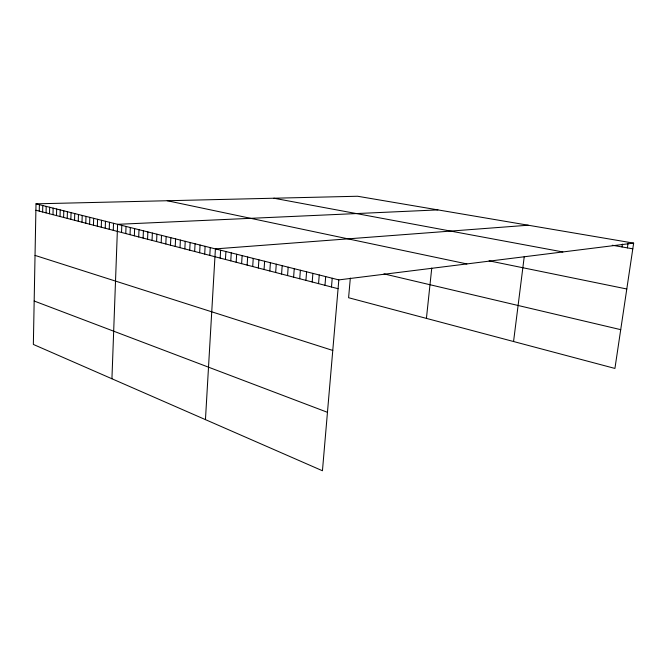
<?xml version="1.0" encoding="UTF-8"?>
<svg xmlns="http://www.w3.org/2000/svg" width="667" height="667" viewBox="0 0 667 667"><rect width="100%" height="100%" fill="white"/><g stroke="black" fill="none" stroke-linecap="round" stroke-linejoin="round"><path stroke-width="1" d="M633.65 243.122L357.554 196.248L36.01 203.827L33.35 344.43L322.444 470.752L338.828 279.898L633.65 243.122L614.924 368.434L348.591 297.724L350.325 278.072M39.253 211.114L39.378 204.669M42.638 211.989L42.771 205.528M46.065 212.881L46.198 206.386M49.508 213.773L49.658 207.254M52.993 214.682L53.143 208.129M56.503 215.591L56.662 209.013M60.047 216.517L60.213 209.905M63.623 217.442L63.79 210.805M67.234 218.376L67.409 211.714M70.877 219.326L71.052 212.631M74.554 220.277L74.737 213.557M78.264 221.244L78.456 214.491M82.008 222.211L82.208 215.433M85.785 223.195L85.993 216.383M89.603 224.187L89.812 217.342M93.455 225.188L93.672 218.309M97.34 226.196L97.565 219.285M101.267 227.214L101.492 220.277M105.228 228.247L105.469 221.269M109.23 229.281L109.471 222.278M113.265 230.332L113.515 223.295M111.931 378.764L117.6 224.32L437.919 209.897M121.527 232.475L121.803 225.379M125.763 233.575L126.038 226.438M130.032 234.684L130.315 227.514M134.342 235.801L134.634 228.598M138.703 236.935L139.003 229.698M143.105 238.077L143.413 230.807M147.557 239.236L147.874 231.924M152.043 240.403L152.368 233.058M156.587 241.579L156.92 234.2M161.172 242.771L161.514 235.351M165.808 243.972L166.158 236.518M170.485 245.189L170.852 237.702M175.221 246.415L175.596 238.886M180.007 247.657L180.382 240.095M184.834 248.916L185.226 241.312M189.72 250.183L190.12 242.538M194.656 251.467L195.072 243.78M199.65 252.76L200.075 245.039M204.694 254.069L205.128 246.306M209.797 255.394L210.238 247.59M205.453 419.635L215.408 248.891L528.206 225.221M220.168 258.087L220.635 250.208M225.438 259.455L225.921 251.534M230.765 260.839L231.266 252.876M236.16 262.239L236.668 254.235M241.612 263.657L242.129 255.603M247.123 265.091L247.657 256.995M252.701 266.542L253.243 258.396M258.346 268.001L258.904 259.822M264.049 269.485L264.624 261.256M269.827 270.985L270.41 262.706M275.663 272.503L276.263 264.182M281.574 274.037L282.183 265.666M287.552 275.588L288.177 267.175M293.605 277.155L294.247 268.701M299.725 278.748L300.383 270.243M305.928 280.357L306.595 271.803M312.198 281.983L312.89 273.378M318.551 283.633L319.251 274.979M324.979 285.301L325.696 276.597M331.482 286.993L332.224 278.239M426.421 318.384L431.757 268.067M513.557 341.521L524.245 256.628M622.019 246.948L622.436 244.114M627.389 247.882L628.089 243.147M612.289 245.248L632.8 248.824M273.87 198.224L562.865 251.951M489.061 260.83L626.797 288.994M167.242 200.734L466.875 263.924M383.975 273.887L620.719 329.656M36.01 203.827L338.828 279.898M35.893 210.238L338.069 288.703M35.034 255.403L332.775 350.442M34.175 301.017L327.464 412.314"/></g></svg>
